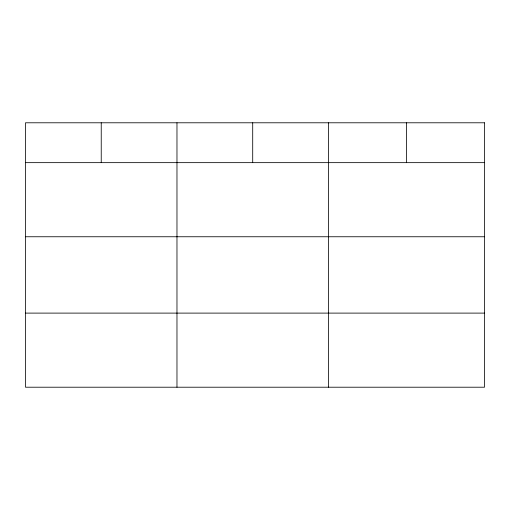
<?xml version="1.0" encoding="UTF-8"?>
<svg xmlns="http://www.w3.org/2000/svg" width="510" height="510" viewBox="0 0 510 510"><rect width="100%" height="100%" fill="white"/><g stroke="black" fill="none" stroke-linecap="round" stroke-linejoin="round"><path stroke-width="0.76" d="M25.5 162.652L484.5 162.652M25.5 236.755L484.5 236.755M25.5 313.108L484.5 313.108M406.47 122.789L406.47 162.652M328.44 122.789L328.44 387.211M252.705 122.789L252.705 162.652M176.97 122.789L176.97 387.211M101.235 122.789L101.235 162.652M484.5 122.789L25.5 122.789L25.5 387.211L484.5 387.211L484.5 122.789"/></g></svg>
